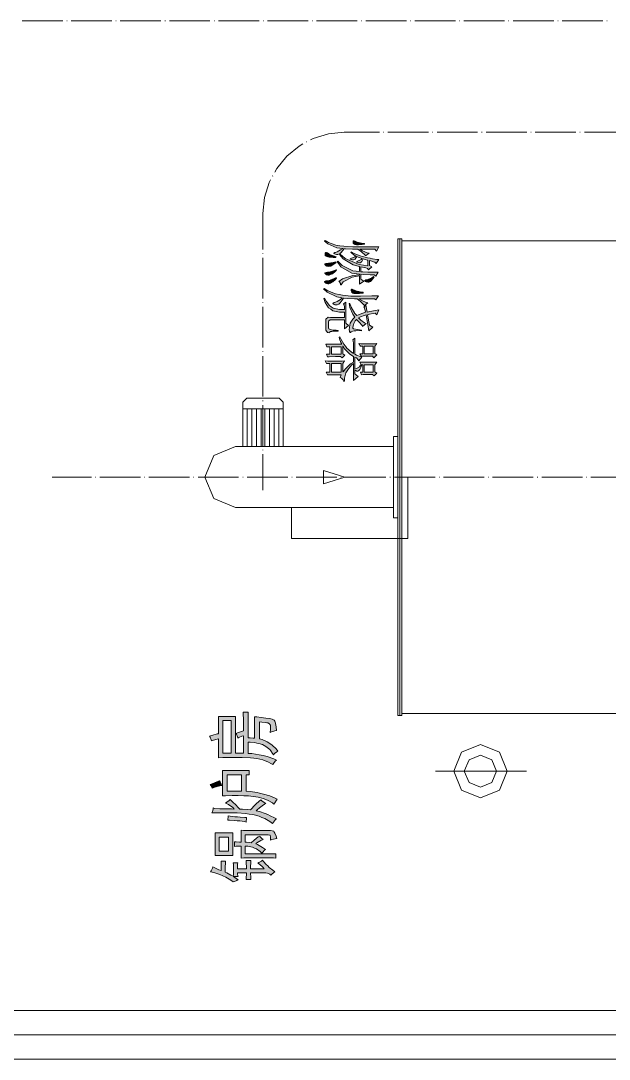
# Model space of a CAD drawing. Header units: millimetres. Extents: x 803 to 707111, y 130 to 2706464.
# Drawn here: x 659048 to 661948, y 2690490 to 2695610 of the extents above; entities that cross this region are included whole.
import ezdxf

# ---------------------------------------------------------------- set-up
doc = ezdxf.new("R2010")
doc.units = ezdxf.units.MM

msp = doc.modelspace()

# ---------------------------------------------------------------- hatches: boundary and pattern name
h = msp.add_hatch(color=0)
h.dxf.hatch_style = 2
h.paths.add_polyline_path([(660812.8, 2694496.1), (660801.2, 2694474.7), (660792.2, 2694483.2), (660717.9, 2694483.2), (660731.7, 2694475.9), (660754.8, 2694466.1), (660764.3, 2694463.5), (660746.7, 2694450.6), (660745.4, 2694454.1), (660726.5, 2694470.4), (660708.5, 2694483.2), (660681.9, 2694483.7), (660647.5, 2694485), (660639.8, 2694485.8), (660634.2, 2694476.8), (660624.8, 2694465.2), (660621.3, 2694462.6), (660617.9, 2694460.5), (660610.2, 2694457.9), (660606.3, 2694457.9), (660603.7, 2694457.9), (660598.6, 2694459.2), (660595.6, 2694460.1), (660593, 2694460.9), (660590, 2694462.2), (660590, 2694464.4), (660594.7, 2694466.9), (660599.4, 2694468.2), (660606.3, 2694470.8), (660623.5, 2694479.8), (660634.2, 2694487.1), (660605, 2694490.5), (660560.4, 2694509.4), (660544.5, 2694524), (660547, 2694525.8), (660564.2, 2694516.3), (660601.1, 2694503.9), (660620, 2694500.8), (660639.4, 2694498.3), (660684, 2694495.3), (660709.8, 2694495.3), (660735.1, 2694495.3), (660787, 2694495.7)])
h = msp.add_hatch(color=0)
h.dxf.hatch_style = 2
h.paths.add_polyline_path([(660741.1, 2694508.1), (660729.9, 2694506.9), (660712.8, 2694505.6), (660706.3, 2694505.6), (660702.9, 2694505.6), (660696.5, 2694506.4), (660693.9, 2694507.3), (660691.3, 2694508.1), (660687.9, 2694510.7), (660687, 2694512.4), (660686.1, 2694514.2), (660685.7, 2694518), (660685.7, 2694520.6), (660686.1, 2694522.7), (660687.4, 2694524.9), (660688.7, 2694524.9), (660690.4, 2694524.9), (660695.6, 2694523.2), (660699, 2694521.5), (660705, 2694518.5), (660726.1, 2694513.7), (660741.1, 2694512)])
h = msp.add_hatch(color=0)
h.dxf.hatch_style = 2
h.paths.add_polyline_path([(660601.6, 2694446.8), (660600.3, 2694443.3), (660587, 2694442.9), (660567.7, 2694443.7), (660561.6, 2694445.5), (660555.2, 2694447.2), (660548.8, 2694451), (660548.3, 2694453.2), (660547.5, 2694454.9), (660547, 2694457.9), (660547, 2694459.2), (660547, 2694461.3), (660547.9, 2694464.8), (660548.8, 2694466.1), (660549.6, 2694467.4), (660550.9, 2694468.2), (660553.9, 2694468.2), (660559.9, 2694465.2), (660563.4, 2694461.8), (660568.9, 2694457.5), (660588.3, 2694450.2)])
h = msp.add_hatch(color=0)
h.dxf.hatch_style = 2
h.paths.add_polyline_path([(660758.3, 2694428.3), (660755.7, 2694429.6), (660744.1, 2694433.4), (660735.1, 2694435.6), (660733.4, 2694432.2), (660729.5, 2694425.7), (660727.8, 2694422.7), (660725.6, 2694420.1), (660720.9, 2694417.1), (660717.9, 2694417.1), (660716.2, 2694417.1), (660711.9, 2694418), (660708.9, 2694419.3), (660706.3, 2694420.1), (660703.8, 2694421.8), (660703.8, 2694423.1), (660706.8, 2694424.9), (660709.8, 2694425.7), (660714.9, 2694427.4), (660725.2, 2694433.4), (660730.8, 2694437.7), (660724.4, 2694439.9), (660711.1, 2694445), (660703.8, 2694448), (660701.2, 2694442.5), (660695.6, 2694435.2), (660693.4, 2694433.9), (660691.3, 2694432.6), (660687, 2694431.3), (660685.3, 2694431.3), (660683.1, 2694431.3), (660678, 2694432.2), (660675.4, 2694433), (660672.8, 2694433.9), (660670.3, 2694435.2), (660670.3, 2694436.9), (660673.7, 2694438.6), (660677.1, 2694439.5), (660682.3, 2694440.7), (660693.4, 2694445.9), (660699, 2694449.8), (660691.3, 2694454.5), (660678.4, 2694463.5), (660673.7, 2694468.2), (660675.8, 2694470.4), (660685.7, 2694464.8), (660707.6, 2694455.3), (660719.6, 2694451.5), (660731.7, 2694448), (660756.1, 2694441.6), (660769, 2694439), (660781.5, 2694436.4), (660802.9, 2694433), (660811.9, 2694432.2), (660799.1, 2694412.4), (660792.2, 2694420.1), (660785.8, 2694421.8), (660772.4, 2694425.7), (660765.6, 2694427.4), (660765.6, 2694403.4), (660777.2, 2694396.9), (660762.1, 2694381.9), (660756.1, 2694389.2), (660748, 2694391.4), (660731.7, 2694394.8), (660723.5, 2694396.9), (660723.5, 2694372.5), (660733.4, 2694371.6), (660757.4, 2694370.3), (660771.2, 2694370.3), (660785.3, 2694369.9), (660804.2, 2694369.9), (660809.4, 2694369.9), (660797.8, 2694350.1), (660789.6, 2694356.6), (660769.4, 2694357.9), (660736.4, 2694359.6), (660723.5, 2694360.5), (660723.5, 2694336.4), (660737.7, 2694326.1), (660716.6, 2694311.1), (660716.6, 2694353.2), (660680.6, 2694346.3), (660635.9, 2694323.5), (660627.3, 2694307.6), (660623.9, 2694307.6), (660623.9, 2694314.1), (660619.2, 2694322.7), (660614.4, 2694325.2), (660632.9, 2694338.1), (660684, 2694354), (660716.6, 2694356.6), (660716.6, 2694361.3), (660678.9, 2694365.6), (660624.3, 2694396.1), (660607.6, 2694422.7), (660611, 2694424.9), (660630.8, 2694403), (660683.6, 2694377.2), (660716.6, 2694373.3), (660716.6, 2694398.7), (660685.3, 2694407.3), (660635.9, 2694436.9), (660617.9, 2694457.1), (660621.3, 2694459.2), (660646.2, 2694437.3), (660714.9, 2694409), (660758.3, 2694402.5)])
h = msp.add_hatch(color=0)
h.dxf.hatch_style = 2
h.paths.add_polyline_path([(660601.6, 2694418), (660591.3, 2694410.3), (660574.9, 2694400.8), (660568.9, 2694399.5), (660563.4, 2694398.2), (660554.3, 2694399.5), (660551.8, 2694401.7), (660548.8, 2694404.2), (660545.8, 2694408.5), (660545.8, 2694409.8), (660545.8, 2694411.1), (660550.9, 2694412.8), (660556.5, 2694413.7), (660564.2, 2694414.1), (660586.5, 2694417.6), (660600.3, 2694421)])
h = msp.add_hatch(color=0)
h.dxf.hatch_style = 2
h.paths.add_polyline_path([(660603.7, 2694341.1), (660596.8, 2694333.4), (660584.8, 2694322.7), (660579.7, 2694319.7), (660574.1, 2694316.2), (660565.9, 2694313.2), (660563.4, 2694313.2), (660560.4, 2694313.2), (660554.3, 2694314.9), (660550.9, 2694316.7), (660547.9, 2694318.8), (660544.5, 2694321.4), (660544.5, 2694324.4), (660550.9, 2694327), (660557.3, 2694327.8), (660567.2, 2694330), (660589.5, 2694337.7), (660601.6, 2694343.7)])
h = msp.add_hatch(color=0)
h.dxf.hatch_style = 2
h.paths.add_polyline_path([(660601.6, 2694382.8), (660604.1, 2694380.2), (660596, 2694372.5), (660583.5, 2694363), (660578.8, 2694360.5), (660574.5, 2694358.3), (660567.2, 2694355.7), (660564.2, 2694355.7), (660560.8, 2694355.7), (660554.3, 2694357.9), (660551.8, 2694360), (660548.8, 2694362.2), (660545.8, 2694364.7), (660545.8, 2694366.9), (660552.2, 2694369.5), (660558.6, 2694369.9), (660568.1, 2694371.2), (660589.5, 2694377.6)])
h = msp.add_hatch(color=0)
h.dxf.hatch_style = 2
h.paths.add_polyline_path([(660789.6, 2694346.7), (660782.8, 2694337.3), (660773.3, 2694326.1), (660770.7, 2694324.4), (660768.2, 2694322.2), (660763, 2694320.5), (660760.9, 2694320.5), (660757.9, 2694320.5), (660752.3, 2694322.2), (660749.3, 2694324), (660746.3, 2694325.2), (660743.3, 2694327.4), (660743.3, 2694329.5), (660748.4, 2694332.1), (660754, 2694333.4), (660761.3, 2694335.6), (660777.6, 2694342.9), (660786.2, 2694348.4)])
h = msp.add_hatch(color=0)
h.dxf.hatch_style = 2
h.paths.add_polyline_path([(660810.7, 2694253.5), (660798.2, 2694233.4), (660790.1, 2694239.8), (660714.5, 2694239.8), (660728.2, 2694231.2), (660749.7, 2694220.9), (660757.4, 2694219.2), (660741.1, 2694205.5), (660738.5, 2694209.3), (660721.4, 2694226.5), (660706.3, 2694239.8), (660693, 2694239.8), (660658.7, 2694241.1), (660637.6, 2694242.4), (660631.6, 2694232.1), (660622.2, 2694218.8), (660618.3, 2694215.3), (660614.4, 2694212.3), (660606.7, 2694208.9), (660602.9, 2694208.9), (660601.6, 2694208.9), (660597.7, 2694209.8), (660594.7, 2694210.2), (660591.7, 2694211), (660587.8, 2694213.6), (660586.5, 2694214.9), (660585.3, 2694216.6), (660591.7, 2694220.5), (660599.4, 2694223.1), (660606.3, 2694225.6), (660622.6, 2694235.9), (660631.6, 2694243.2), (660604.6, 2694248.8), (660558.2, 2694271.2), (660538.9, 2694287.9), (660542.3, 2694290), (660561.6, 2694278.9), (660598.6, 2694263.9), (660616.2, 2694260), (660633.8, 2694256.6), (660675, 2694252.7), (660698.2, 2694252.7), (660721.4, 2694252.7), (660777.6, 2694253.1)])
h = msp.add_hatch(color=0)
h.dxf.hatch_style = 2
h.paths.add_polyline_path([(660649.2, 2694223.1), (660649.2, 2694119.6), (660663, 2694107.6), (660642.4, 2694090.8), (660642.4, 2694135.5), (660578.4, 2694135.5), (660571.9, 2694135), (660565.1, 2694130.3), (660564.2, 2694126.5), (660564.2, 2694095.5), (660565.1, 2694091.7), (660571.9, 2694087.4), (660578.4, 2694086.1), (660584.8, 2694085.2), (660601.6, 2694084), (660611.9, 2694083.5), (660611.9, 2694079.7), (660601.6, 2694079.7), (660585.7, 2694079.2), (660580.1, 2694078.4), (660574.5, 2694077.5), (660567.7, 2694073.7), (660566.8, 2694070.6), (660559.1, 2694072.4), (660551.3, 2694084.4), (660551.3, 2694094.7), (660551.3, 2694128.2), (660550.9, 2694138.5), (660562.1, 2694147.9), (660573.7, 2694147.5), (660642.4, 2694147.5), (660642.4, 2694173.7), (660619.2, 2694173.7), (660585.3, 2694180.6), (660574.9, 2694187.4), (660564.2, 2694194.7), (660547.5, 2694220.9), (660541, 2694240.7), (660544.5, 2694241.5), (660552.2, 2694227.8), (660568.9, 2694206.7), (660577.5, 2694199.9), (660586.5, 2694192.6), (660619.2, 2694185.7), (660642.4, 2694185.7), (660642.4, 2694192.2), (660642.4, 2694198.2), (660640.6, 2694209.3), (660638.9, 2694214.5)])
h = msp.add_hatch(color=0)
h.dxf.hatch_style = 2
h.paths.add_polyline_path([(660735.1, 2694267.7), (660716.6, 2694265.6), (660693.4, 2694264.7), (660689.2, 2694265.6), (660684.9, 2694266.4), (660679.3, 2694269.9), (660678.4, 2694272), (660677.1, 2694274.6), (660675.8, 2694278.4), (660675.8, 2694279.7), (660676.3, 2694282.7), (660676.3, 2694284), (660678.4, 2694286.2), (660680.6, 2694286.2), (660687, 2694284), (660692.2, 2694281.5), (660699, 2694278.4), (660720.5, 2694273.3), (660735.1, 2694271.2)])
h = msp.add_hatch(color=0)
h.dxf.hatch_style = 2
h.paths.add_polyline_path([(660763, 2694080.5), (660749.3, 2694159.5), (660739.8, 2694156.9), (660721.4, 2694149.6), (660711.9, 2694144.9), (660723.5, 2694133.8), (660742.4, 2694120), (660749.3, 2694117.9), (660731.7, 2694102), (660729.9, 2694107.1), (660714.9, 2694124.7), (660701.6, 2694137.6), (660695.6, 2694130.3), (660688.3, 2694117.4), (660687, 2694111.4), (660685.7, 2694105.4), (660684, 2694098.1), (660684, 2694096.4), (660684, 2694095.1), (660685.3, 2694092.5), (660686.6, 2694091.3), (660708, 2694087.4), (660726.9, 2694085.2), (660726.1, 2694081.8), (660715.3, 2694082.2), (660698.2, 2694081.8), (660691.3, 2694080.5), (660684, 2694079.7), (660675.4, 2694076.7), (660673.7, 2694074.1), (660672, 2694073.2), (660670.3, 2694073.2), (660668.1, 2694077.5), (660667.3, 2694081.8), (660666.4, 2694085.7), (660667.7, 2694099.4), (660669.4, 2694109.3), (660671.6, 2694118.7), (660683.6, 2694138.5), (660693.4, 2694148.8), (660683.6, 2694163.4), (660669.4, 2694196.9), (660665.5, 2694215.3), (660669, 2694216.6), (660675.8, 2694197.3), (660693.4, 2694167.2), (660703.8, 2694156.1), (660712.8, 2694160.8), (660734.2, 2694169), (660746.7, 2694172.8), (660742.4, 2694195.2), (660737.7, 2694198.6), (660748, 2694207.2), (660754, 2694173.7), (660767.3, 2694176.3), (660796.1, 2694181.8), (660811.9, 2694184.9), (660801.6, 2694159.5), (660793.5, 2694168.1), (660784.5, 2694166.8), (660766, 2694163), (660756.1, 2694160.8), (660765.6, 2694108.4), (660782.8, 2694099.4)])
h = msp.add_hatch(color=0)
h.paths.add_polyline_path([(660626, 2693865), (660601.6, 2693865), (660568.5, 2693864.6), (660559.9, 2693864.1), (660552.6, 2693878.3), (660571.5, 2693878.3), (660571.5, 2693919.9), (660553.9, 2693919.9), (660548.3, 2693932.8), (660560.4, 2693932.4), (660584.4, 2693932), (660596.4, 2693932), (660608.4, 2693932), (660631.2, 2693932.4), (660642.4, 2693932.8), (660634.2, 2693919.9), (660634.2, 2693880.9), (660636.3, 2693879.2), (660647.5, 2693894.6), (660672.8, 2693918.7), (660687.4, 2693926.4), (660687.4, 2693954.3), (660669.4, 2693966.3), (660642.8, 2693992.9), (660634.2, 2694007.1), (660634.2, 2693968.5), (660644.5, 2693961.6), (660630.8, 2693947.9), (660623.9, 2693954.3), (660599.4, 2693954.3), (660567.2, 2693953.9), (660559.9, 2693953.4), (660553.9, 2693966.3), (660571.5, 2693966.3), (660571.5, 2694002.8), (660556.5, 2694002.8), (660550.5, 2694015.7), (660560.4, 2694015.3), (660581.4, 2694014.8), (660592.1, 2694014.8), (660603.3, 2694014.8), (660621.7, 2694014.8), (660629.5, 2694014.8), (660625.6, 2694023.8), (660619.2, 2694041.9), (660616.6, 2694050), (660620, 2694050.9), (660626, 2694038), (660639.8, 2694015.3), (660647.5, 2694005.4), (660655.2, 2693995.5), (660675.4, 2693977.5), (660687.4, 2693969.3), (660687.4, 2694014), (660687.4, 2694020), (660685.7, 2694031.1), (660684, 2694036.3), (660694.7, 2694044.5), (660694.7, 2693966.3), (660702.5, 2693962), (660719.6, 2693954.7), (660728.2, 2693951.7), (660713.2, 2693933.7), (660710.6, 2693938.4), (660701.6, 2693947.4), (660694.7, 2693951.7), (660694.7, 2693892.9), (660702.5, 2693895.5), (660716.6, 2693904.5), (660722.2, 2693911.4), (660726.1, 2693909.6), (660723.1, 2693901.1), (660717.9, 2693889.9), (660715.3, 2693887.3), (660713.2, 2693885.2), (660708.9, 2693882.6), (660707.2, 2693882.6), (660704.6, 2693882.6), (660698.2, 2693885.2), (660694.7, 2693887.3), (660694.7, 2693868.9), (660710.6, 2693856), (660687.4, 2693837.1), (660687.4, 2693920.8), (660678.4, 2693913.1), (660662.5, 2693894.6), (660656.1, 2693884.3), (660649.7, 2693873.6), (660642.8, 2693847.8), (660642.4, 2693832.4), (660637.6, 2693832.4), (660636.3, 2693840.1), (660628.2, 2693848.7), (660621.3, 2693850.4), (660627.3, 2693864.1)])
h.paths.add_polyline_path([(660627.3, 2693919.9), (660578.4, 2693919.9), (660578.4, 2693878.3), (660627.3, 2693878.3)])
h.paths.add_polyline_path([(660627.3, 2694002.8), (660578.4, 2694002.8), (660578.4, 2693966.3), (660627.3, 2693966.3)])
h = msp.add_hatch(color=0)
h.paths.add_polyline_path([(660713.2, 2694018.3), (660724.8, 2694017.8), (660747.5, 2694017.4), (660759.1, 2694017.4), (660770.3, 2694017.4), (660792.2, 2694017.8), (660802.5, 2694018.3), (660792.2, 2694005.4), (660792.2, 2693969.3), (660802.5, 2693962.9), (660787.5, 2693947.9), (660780.6, 2693956), (660759.6, 2693956), (660732.5, 2693955.6), (660726.1, 2693955.2), (660718.8, 2693968.5), (660732.9, 2693968.5), (660732.9, 2694005.4), (660721.4, 2694005.4)])
h.paths.add_polyline_path([(660784.9, 2694005.4), (660739.8, 2694005.4), (660739.8, 2693968.5), (660784.9, 2693968.5)])
h = msp.add_hatch(color=0)
h.paths.add_polyline_path([(660718.8, 2693927.2), (660729.5, 2693926.8), (660750.6, 2693926.4), (660761.3, 2693926.4), (660772, 2693926.4), (660792.6, 2693926.8), (660802.5, 2693927.2), (660792.2, 2693914.4), (660792.2, 2693879.2), (660802.5, 2693872.7), (660788.8, 2693858.6), (660780.6, 2693865.8), (660761.3, 2693865.8), (660734.7, 2693865.4), (660726.9, 2693865), (660721.4, 2693878.3), (660732.9, 2693878.3), (660732.9, 2693914.4), (660724.8, 2693914.4)])
h.paths.add_polyline_path([(660784.9, 2693914.4), (660739.8, 2693914.4), (660739.8, 2693878.3), (660784.9, 2693878.3)])
h = msp.add_hatch(color=0)
h.paths.add_polyline_path([(660116.8, 2692072.9), (660115.6, 2692080.2), (660110.8, 2692092.2), (660107.4, 2692096.5), (660121.1, 2692101.7), (660140, 2692107.7), (660145.2, 2692109), (660145.2, 2692159.6), (660145.2, 2692169.1), (660144.3, 2692189.7), (660143.9, 2692201.3), (660168.8, 2692201.3), (660168.4, 2692189.7), (660167.5, 2692169.1), (660167.5, 2692159.6), (660167.5, 2692075.5), (660177.4, 2692074.6), (660193.7, 2692073.8), (660199.7, 2692072.9), (660199.7, 2692178.5), (660210.4, 2692177.7), (660232.3, 2692175.1), (660243.9, 2692173.4), (660255.5, 2692172.1), (660274, 2692169.5), (660280.4, 2692167.8), (660287.3, 2692166.5), (660296.3, 2692161.4), (660298.9, 2692157.5), (660301.5, 2692153.2), (660305.8, 2692129.6), (660307.9, 2692110.3), (660298.9, 2692108.5), (660283.4, 2692103.8), (660277, 2692101.2), (660278.7, 2692118), (660277.8, 2692137.7), (660275.7, 2692141.2), (660273.5, 2692144.2), (660265.8, 2692148.5), (660260.2, 2692149.3), (660253.4, 2692150.6), (660234.9, 2692152.8), (660223.7, 2692154.1), (660223.7, 2692069.5), (660237.1, 2692066.9), (660262.4, 2692055.7), (660274.4, 2692047.6), (660286.4, 2692039.4), (660306.6, 2692020.1), (660315.2, 2692008.9), (660308.8, 2692006.4), (660297.6, 2691997.3), (660292.4, 2691990.9), (660289, 2691998.2), (660280, 2692011.1), (660274.4, 2692016.7), (660268.8, 2692022.7), (660255.1, 2692032.5), (660246.9, 2692037.3), (660238.8, 2692041.6), (660220.7, 2692047.6), (660210.4, 2692049.3), (660200.1, 2692051), (660178.7, 2692052.7), (660167.5, 2692052.7), (660167.5, 2691997.8), (660186, 2691997.3), (660223.3, 2691991.8), (660242.6, 2691987), (660262, 2691982.3), (660294.6, 2691970.7), (660307.9, 2691964.3), (660301.9, 2691959.6), (660292.4, 2691948.8), (660289.9, 2691942.8), (660283.4, 2691947.1), (660265, 2691956.6), (660252.5, 2691961.3), (660240.1, 2691966), (660211.7, 2691972.4), (660195.8, 2691974.2), (660179.5, 2691975.9), (660138.7, 2691977.6), (660114.3, 2691977.6), (660088.9, 2691977.6), (660042.6, 2691977.2), (660021.5, 2691976.3), (660021.5, 2692069.5), (660014.7, 2692068.2), (659997.5, 2692063), (659988, 2692059.6), (659985.9, 2692065.6), (659980.7, 2692077.6), (659978.2, 2692083.2), (659994, 2692088.4), (660015.9, 2692093.9), (660021.5, 2692094.4), (660021.5, 2692180.7), (660032.7, 2692180.2), (660055.4, 2692179.8), (660066.6, 2692179.8), (660077.8, 2692179.8), (660097.5, 2692180.2), (660105.7, 2692180.7), (660105.7, 2691999.1), (660145.2, 2691999.1), (660145.2, 2692084.1), (660136.6, 2692082.8), (660122.9, 2692076.8)])
h.paths.add_polyline_path([(660084.6, 2692159.6), (660043.9, 2692159.6), (660043.9, 2691999.1), (660084.6, 2691999.1)])
h = msp.add_hatch(color=0)
h.paths.add_polyline_path([(660041.3, 2691914.5), (660054.6, 2691914.1), (660081.2, 2691913.6), (660094.5, 2691913.6), (660135.3, 2691913.6), (660145.2, 2691913.6), (660164.1, 2691914.1), (660173.1, 2691914.5), (660173.1, 2691892.2), (660157.6, 2691892.2), (660157.6, 2691811.4), (660178.7, 2691809.7), (660212.2, 2691805), (660224.6, 2691802.4), (660236.6, 2691799.4), (660257.7, 2691793.8), (660266.7, 2691791.3), (660275.3, 2691788.3), (660297.6, 2691778.8), (660310.9, 2691771.9), (660307.5, 2691766.8), (660299.7, 2691754.8), (660295.4, 2691747.5), (660287.7, 2691754.8), (660267.1, 2691766.4), (660254.7, 2691770.6), (660242.2, 2691775.4), (660217.3, 2691781.8), (660205.7, 2691784), (660193.7, 2691785.7), (660170.1, 2691788.3), (660158.5, 2691788.7), (660146.9, 2691789.5), (660119.8, 2691790), (660104.4, 2691790), (660088.9, 2691790), (660057.2, 2691789.5), (660041.3, 2691788.7)])
h.paths.add_polyline_path([(660135.3, 2691892.2), (660064.9, 2691892.2), (660064.9, 2691811.4), (660135.3, 2691811.4)])
h = msp.add_hatch(color=0)
h.dxf.hatch_style = 2
h.paths.add_polyline_path([(659980.7, 2691844.1), (659990.6, 2691848.4), (660013.8, 2691857.8), (660027.1, 2691863), (660030.1, 2691857.8), (660035.7, 2691846.6), (660038.3, 2691840.6), (660028, 2691838.1), (660003.9, 2691830.8), (659990.6, 2691826), (659988.5, 2691830.3), (659983.7, 2691839.3)])
h = msp.add_hatch(color=0)
h.dxf.hatch_style = 2
h.paths.add_polyline_path([(659996.2, 2691729.4), (660004.8, 2691726.9), (660028, 2691724.7), (660042.6, 2691724.7), (660057.2, 2691724.7), (660085.5, 2691724.3), (660098.8, 2691723.9), (660091.9, 2691731.6), (660070.9, 2691746.2), (660056.7, 2691753), (660063.2, 2691757.3), (660074.8, 2691766.4), (660080.3, 2691770.6), (660086.8, 2691764.2), (660097.9, 2691753), (660103.1, 2691748.8), (660107.8, 2691744.9), (660119.8, 2691732), (660126.7, 2691723.9), (660140, 2691723), (660167.1, 2691720.8), (660180.4, 2691719.1), (660186, 2691726), (660196.7, 2691738), (660201.8, 2691743.2), (660207.4, 2691748.8), (660221.6, 2691761.2), (660230.6, 2691768.5), (660234.9, 2691764.2), (660246.9, 2691755.2), (660254.7, 2691750.5), (660249.1, 2691747.5), (660237.1, 2691739.3), (660230.6, 2691735), (660224.6, 2691730.3), (660212.6, 2691720.4), (660207, 2691714.8), (660223.7, 2691711), (660252.5, 2691701.5), (660264.5, 2691696.4), (660276.6, 2691690.8), (660298, 2691680.5), (660307.9, 2691675.3), (660302.3, 2691671.5), (660292.4, 2691659.4), (660288.1, 2691651.7), (660275.7, 2691662), (660249.9, 2691677.5), (660236.2, 2691682.6), (660222.9, 2691688.2), (660191.5, 2691696.4), (660173.1, 2691698.9), (660155.1, 2691702), (660114.7, 2691705), (660092.4, 2691705), (660070.5, 2691705.4), (660018.9, 2691705), (659989.3, 2691704.5), (659991.9, 2691711.4), (659995.8, 2691723.9)])
h = msp.add_hatch(color=0)
h.dxf.hatch_style = 2
h.paths.add_polyline_path([(660069.2, 2691689.9), (660079.1, 2691688.2), (660102.2, 2691685.6), (660115.6, 2691684.8), (660128.9, 2691683.9), (660151.6, 2691682.6), (660160.6, 2691682.2), (660159.3, 2691675.8), (660157.6, 2691664.6), (660157.6, 2691659.4), (660149.5, 2691662), (660127.1, 2691665.5), (660113.4, 2691666.3), (660099.7, 2691667.6), (660076.9, 2691668.5), (660067.9, 2691668.5), (660068.8, 2691673.2), (660069.2, 2691683.9)])
h = msp.add_hatch(color=0)
h.paths.add_polyline_path([(660091.9, 2691494.6), (660082.5, 2691495), (660061.5, 2691495.4), (660049.4, 2691495.4), (660037, 2691495.4), (660015.1, 2691495), (660006.1, 2691494.6), (660006.1, 2691607.1), (660017.2, 2691606.2), (660038.3, 2691605.8), (660048.1, 2691605.8), (660058, 2691605.8), (660079.9, 2691606.2), (660091.9, 2691607.1)])
h.paths.add_polyline_path([(660070.9, 2691584.3), (660025.8, 2691584.3), (660025.8, 2691516.9), (660070.9, 2691516.9)])
h = msp.add_hatch(color=0)
h.dxf.hatch_style = 2
h.paths.add_polyline_path([(660100.1, 2691562), (660108.7, 2691561.6), (660125.4, 2691560.7), (660134, 2691560.7), (660134, 2691619.1), (660146, 2691618.7), (660166.2, 2691618.2), (660174.8, 2691618.2), (660265.8, 2691618.2), (660278.7, 2691618.2), (660294.2, 2691613.9), (660296.7, 2691609.6), (660299.7, 2691605.4), (660305.8, 2691589.9), (660309.6, 2691578.7), (660301, 2691577.4), (660285.6, 2691573.6), (660278.7, 2691571), (660278.7, 2691578.7), (660277.8, 2691589), (660277, 2691591.6), (660276.6, 2691594.2), (660267.1, 2691596.8), (660259, 2691596.8), (660153.8, 2691596.8), (660153.8, 2691560.7), (660159.8, 2691560.3), (660174.8, 2691558.6), (660183, 2691557.3), (660197.1, 2691570.1), (660218.2, 2691586.5), (660225, 2691589.9), (660228, 2691586), (660236.2, 2691578.3), (660242.2, 2691574.4), (660230.2, 2691568), (660211.7, 2691556.8), (660205.7, 2691551.7), (660214.7, 2691548.2), (660238.3, 2691534.9), (660253.4, 2691525.1), (660249.1, 2691520.8), (660240.5, 2691511.8), (660236.2, 2691507), (660227.2, 2691515.2), (660208.7, 2691527.6), (660199.3, 2691531.5), (660189.8, 2691535.4), (660167.1, 2691540.1), (660153.8, 2691540.5), (660153.8, 2691502.3), (660305.3, 2691502.3), (660305.3, 2691482.1), (660293.3, 2691482.6), (660251.2, 2691483.4), (660220.7, 2691483.4), (660190.3, 2691483.4), (660146.5, 2691482.6), (660134, 2691482.1), (660134, 2691540.5), (660125.4, 2691540.5), (660108.7, 2691540.1), (660100.1, 2691539.7)])
h = msp.add_hatch(color=0)
h.dxf.hatch_style = 2
h.paths.add_polyline_path([(660056.7, 2691466.2), (660055.9, 2691456.4), (660055.4, 2691438.8), (660055.4, 2691431.5), (660055.4, 2691412.6), (660063.6, 2691408.7), (660083.4, 2691398.4), (660094.5, 2691392.4), (660095.4, 2691400.1), (660095.8, 2691416.4), (660095.8, 2691425), (660095.8, 2691433.2), (660095.4, 2691450.4), (660094.5, 2691458.5), (660116.8, 2691458.5), (660116.4, 2691451.2), (660115.6, 2691436.6), (660115.6, 2691429.3), (660159.3, 2691429.3), (660159.3, 2691437.9), (660158.5, 2691458.1), (660157.6, 2691469.7), (660181.7, 2691469.7), (660180.8, 2691459.8), (660180.4, 2691439.6), (660180.4, 2691429.3), (660247.8, 2691429.3), (660240.1, 2691437), (660223.7, 2691451.2), (660215.2, 2691457.7), (660221.6, 2691460.7), (660233.6, 2691467.5), (660239.2, 2691471), (660243.9, 2691465), (660256.8, 2691450.8), (660264.5, 2691443.5), (660272.3, 2691435.8), (660289.9, 2691421.6), (660299.7, 2691414.7), (660294.6, 2691410.9), (660284.7, 2691402.3), (660280, 2691398), (660275.7, 2691402.3), (660263.2, 2691407.9), (660254.7, 2691409.1), (660180.4, 2691409.1), (660180.4, 2691405.3), (660180.8, 2691389), (660181.7, 2691376.5), (660157.6, 2691376.5), (660158.5, 2691385.5), (660159.3, 2691401.8), (660159.3, 2691409.1), (660115.6, 2691409.1), (660116.4, 2691404), (660117.7, 2691395), (660118.6, 2691391.1), (660095.8, 2691391.1), (660102.2, 2691386.8), (660113.4, 2691378.7), (660118.6, 2691375.7), (660112.1, 2691372.2), (660100.1, 2691366.6), (660094.5, 2691364.1), (660083.4, 2691372.6), (660057.6, 2691387.7), (660043.4, 2691394.1), (660028.8, 2691400.6), (659998.3, 2691410.9), (659982.5, 2691414.7), (659985.9, 2691419.9), (659991.9, 2691431.5), (659994.9, 2691438.3), (660003.5, 2691433.2), (660023.7, 2691424.2), (660035.7, 2691420.3), (660035.7, 2691434.9), (660035.7, 2691442.2), (660034.8, 2691458.1), (660034.4, 2691466.2)])

# ---------------------------------------------------------------- linework, layer by layer
at = {"color": 0, "lineweight": 0}
for points in [[(659054.2, 2695609.8), (659254.3, 2695609.8)], [(659274, 2695609.8), (659276.2, 2695609.8)], [(659295.9, 2695609.8), (659496, 2695609.8)], [(659516.2, 2695609.8), (659517.9, 2695609.8)], [(659538.1, 2695609.8), (659738.2, 2695609.8)], [(659757.9, 2695609.8), (659760.1, 2695609.8)], [(659780.2, 2695609.8), (659979.9, 2695609.8)], [(660000.1, 2695609.8), (660002.2, 2695609.8)], [(660022, 2695609.8), (660222, 2695609.8)], [(660242.2, 2695609.8), (660243.9, 2695609.8)], [(660264.1, 2695609.8), (660464.2, 2695609.8)], [(660483.9, 2695609.8), (660486.1, 2695609.8)], [(660505.8, 2695609.8), (660705.9, 2695609.8)], [(660726.1, 2695609.8), (660727.8, 2695609.8)], [(660748, 2695609.8), (660948, 2695609.8)], [(660967.8, 2695609.8), (660969.9, 2695609.8)], [(660990.1, 2695609.8), (661189.8, 2695609.8)], [(661209.9, 2695609.8), (661212.1, 2695609.8)], [(661231.8, 2695609.8), (661431.9, 2695609.8)], [(661452.1, 2695609.8), (661453.8, 2695609.8)], [(661474, 2695609.8), (661674.1, 2695609.8)], [(661693.8, 2695609.8), (661696, 2695609.8)], [(661715.7, 2695609.8), (661915.8, 2695609.8)], [(661936, 2695609.8), (661937.7, 2695609.8)], [(660641.5, 2695059.9), (660563.4, 2695052.1), (660488.2, 2695029.4), (660475.3, 2695022.5)], [(660641.5, 2695059.9), (660815.4, 2695059.9)], [(660835.1, 2695059.9), (660837.3, 2695059.9)], [(660857, 2695059.9), (661057.1, 2695059.9)], [(661077.3, 2695059.9), (661079, 2695059.9)], [(661099.2, 2695059.9), (661299.3, 2695059.9)], [(661319, 2695059.9), (661321.1, 2695059.9)], [(661341.3, 2695059.9), (661541, 2695059.9)], [(661561.2, 2695059.9), (661563.3, 2695059.9)], [(661583, 2695059.9), (661783.1, 2695059.9)], [(661803.3, 2695059.9), (661805, 2695059.9)], [(661825.2, 2695059.9), (662025.3, 2695059.9)], [(660457.7, 2695013.1), (660456, 2695012.2)], [(660438.4, 2695002.8), (660419.1, 2694992.4), (660358.6, 2694943.1), (660308.8, 2694882.1), (660298.9, 2694863.2)], [(660278.7, 2694826.3), (660271.8, 2694813), (660249.1, 2694738.3), (660241.3, 2694660.1)], [(660289.4, 2694845.6), (660288.1, 2694843.9)], [(660241.3, 2694482.8), (660241.3, 2694660.1)], [(660905.1, 2692185.4), (660905.1, 2694535.2)], [(660905.1, 2694535.2), (660924.9, 2694535.2)], [(660905.1, 2694535.2), (660924.9, 2694535.2)], [(660915, 2692185.4), (660915, 2694535.2)], [(660924.9, 2692185.4), (660924.9, 2694535.2)], [(660924.9, 2694524.9), (666334.6, 2694524.9)], [(660241.3, 2694460.9), (660241.3, 2694463.1)], [(660905.1, 2692235.2), (660905.1, 2694485)], [(660241.3, 2694241.1), (660241.3, 2694440.7)], [(660241.3, 2694218.8), (660241.3, 2694220.9)], [(660241.3, 2693998.9), (660241.3, 2694199)], [(660241.3, 2693977), (660241.3, 2693978.8)], [(660241.3, 2693756.8), (660241.3, 2693956.9)], [(660161.5, 2693749.9), (660141.3, 2693729.7)], [(660141.3, 2693510.4), (660141.3, 2693729.7)], [(660161.5, 2693749.9), (660321.6, 2693749.9)], [(660241.3, 2693734.9), (660241.3, 2693737)], [(660341.4, 2693729.7), (660321.6, 2693749.9)], [(660341.4, 2693510.4), (660341.4, 2693729.7)], [(660141.3, 2693696.3), (660341.4, 2693696.3)], [(660164.1, 2693696.3), (660164.1, 2693510.4)], [(660186.8, 2693696.3), (660186.8, 2693510.4)], [(660209.6, 2693696.3), (660209.6, 2693510.4)], [(660232.3, 2693696.3), (660232.3, 2693510.4)], [(660241.3, 2693515.1), (660241.3, 2693715.1)], [(660250.8, 2693696.3), (660250.8, 2693510.4)], [(660273.1, 2693696.3), (660273.1, 2693510.4)], [(660295.9, 2693696.3), (660295.9, 2693510.4)], [(660318.6, 2693696.3), (660318.6, 2693510.4)], [(660884.9, 2693160), (660884.9, 2693560.2)], [(660884.9, 2693560.2), (660905.1, 2693560.2)], [(660105.2, 2693510.4), (659999.2, 2693466.1), (659955, 2693360.1), (659999.2, 2693254), (660105.2, 2693210.2)], [(660105.2, 2693510.4), (660884.9, 2693510.4)], [(660241.3, 2693493.2), (660241.3, 2693494.9)], [(660241.3, 2693296.1), (660241.3, 2693473)], [(660540.2, 2693327.5), (660540.2, 2693392.7)], [(660540.2, 2693392.7), (660644.5, 2693360.1)], [(659201.9, 2693360.1), (659395.5, 2693360.1)], [(659415.3, 2693360.1), (659417.4, 2693360.1)], [(659437.2, 2693360.1), (659637.3, 2693360.1)], [(659657.4, 2693360.1), (659659.2, 2693360.1)], [(659679.3, 2693360.1), (659879.4, 2693360.1)], [(659899.2, 2693360.1), (659901.3, 2693360.1)], [(659921.5, 2693360.1), (660121.1, 2693360.1)], [(660141.3, 2693360.1), (660143.5, 2693360.1)], [(660163.2, 2693360.1), (660363.3, 2693360.1)], [(660383.5, 2693360.1), (660385.2, 2693360.1)], [(660405.4, 2693360.1), (660605.4, 2693360.1)], [(660540.2, 2693327.5), (660644.5, 2693360.1)], [(660625.2, 2693360.1), (660627.3, 2693360.1)], [(660647.1, 2693360.1), (660847.2, 2693360.1)], [(660867.3, 2693360.1), (660869.1, 2693360.1)], [(660889.2, 2693360.1), (661089.3, 2693360.1)], [(660954.9, 2693360.1), (660954.9, 2693057.8)], [(661109.1, 2693360.1), (661111.2, 2693360.1)], [(661131.4, 2693360.1), (661331, 2693360.1)], [(661351.2, 2693360.1), (661353.4, 2693360.1)], [(661373.1, 2693360.1), (661573.2, 2693360.1)], [(661593.4, 2693360.1), (661595.1, 2693360.1)], [(661615.3, 2693360.1), (661815.3, 2693360.1)], [(661835.1, 2693360.1), (661837.2, 2693360.1)], [(661857, 2693360.1), (662057, 2693360.1)], [(660105.2, 2693210.2), (660884.9, 2693210.2)], [(660382.6, 2693057.8), (660382.6, 2693210.2)], [(660884.9, 2693160), (660905.1, 2693160)], [(660954.9, 2693057.8), (660382.6, 2693057.8)], [(660924.9, 2692195.3), (666334.6, 2692195.3)], [(660905.1, 2692185.4), (660924.9, 2692185.4)], [(660905.1, 2692185.4), (660924.9, 2692185.4)], [(661091, 2691910.2), (661540.1, 2691910.2)], [(658025.1, 2690730.3), (667784.5, 2690730.3)], [(667904.3, 2690610.6), (657905.3, 2690610.6)], [(659054.2, 2690610.6), (659254.3, 2690610.6)], [(659274, 2690610.6), (659276.2, 2690610.6)], [(659295.9, 2690610.6), (659496, 2690610.6)], [(659516.2, 2690610.6), (659517.9, 2690610.6)], [(659538.1, 2690610.6), (659738.2, 2690610.6)], [(659757.9, 2690610.6), (659760.1, 2690610.6)], [(659780.2, 2690610.6), (659979.9, 2690610.6)], [(660000.1, 2690610.6), (660002.2, 2690610.6)], [(660022, 2690610.6), (660222, 2690610.6)], [(660242.2, 2690610.6), (660243.9, 2690610.6)], [(660264.1, 2690610.6), (660464.2, 2690610.6)], [(660483.9, 2690610.6), (660486.1, 2690610.6)], [(660505.8, 2690610.6), (660705.9, 2690610.6)], [(660726.1, 2690610.6), (660727.8, 2690610.6)], [(660748, 2690610.6), (660948, 2690610.6)], [(660967.8, 2690610.6), (660969.9, 2690610.6)], [(660990.1, 2690610.6), (661189.8, 2690610.6)], [(661209.9, 2690610.6), (661212.1, 2690610.6)], [(661231.8, 2690610.6), (661431.9, 2690610.6)], [(661452.1, 2690610.6), (661453.8, 2690610.6)], [(661474, 2690610.6), (661674.1, 2690610.6)], [(661693.8, 2690610.6), (661696, 2690610.6)], [(661715.7, 2690610.6), (661915.8, 2690610.6)], [(661936, 2690610.6), (661937.7, 2690610.6)], [(658025.1, 2690490.3), (667784.5, 2690490.3)]]:
    msp.add_lwpolyline(points, dxfattribs=at)
for points in [[(660812.8, 2694496.1), (660801.2, 2694474.7), (660792.2, 2694483.2), (660717.9, 2694483.2), (660731.7, 2694475.9), (660754.8, 2694466.1), (660764.3, 2694463.5), (660746.7, 2694450.6), (660745.4, 2694454.1), (660726.5, 2694470.4), (660708.5, 2694483.2), (660681.9, 2694483.7), (660647.5, 2694485), (660639.8, 2694485.8), (660634.2, 2694476.8), (660624.8, 2694465.2), (660621.3, 2694462.6), (660617.9, 2694460.5), (660610.2, 2694457.9), (660606.3, 2694457.9), (660603.7, 2694457.9), (660598.6, 2694459.2), (660595.6, 2694460.1), (660593, 2694460.9), (660590, 2694462.2), (660590, 2694464.4), (660594.7, 2694466.9), (660599.4, 2694468.2), (660606.3, 2694470.8), (660623.5, 2694479.8), (660634.2, 2694487.1), (660605, 2694490.5), (660560.4, 2694509.4), (660544.5, 2694524), (660547, 2694525.8), (660564.2, 2694516.3), (660601.1, 2694503.9), (660620, 2694500.8), (660639.4, 2694498.3), (660684, 2694495.3), (660709.8, 2694495.3), (660735.1, 2694495.3), (660787, 2694495.7)], [(660741.1, 2694508.1), (660729.9, 2694506.9), (660712.8, 2694505.6), (660706.3, 2694505.6), (660702.9, 2694505.6), (660696.5, 2694506.4), (660693.9, 2694507.3), (660691.3, 2694508.1), (660687.9, 2694510.7), (660687, 2694512.4), (660686.1, 2694514.2), (660685.7, 2694518), (660685.7, 2694520.6), (660686.1, 2694522.7), (660687.4, 2694524.9), (660688.7, 2694524.9), (660690.4, 2694524.9), (660695.6, 2694523.2), (660699, 2694521.5), (660705, 2694518.5), (660726.1, 2694513.7), (660741.1, 2694512)], [(660601.6, 2694446.8), (660600.3, 2694443.3), (660587, 2694442.9), (660567.7, 2694443.7), (660561.6, 2694445.5), (660555.2, 2694447.2), (660548.8, 2694451), (660548.3, 2694453.2), (660547.5, 2694454.9), (660547, 2694457.9), (660547, 2694459.2), (660547, 2694461.3), (660547.9, 2694464.8), (660548.8, 2694466.1), (660549.6, 2694467.4), (660550.9, 2694468.2), (660553.9, 2694468.2), (660559.9, 2694465.2), (660563.4, 2694461.8), (660568.9, 2694457.5), (660588.3, 2694450.2)], [(660758.3, 2694428.3), (660755.7, 2694429.6), (660744.1, 2694433.4), (660735.1, 2694435.6), (660733.4, 2694432.2), (660729.5, 2694425.7), (660727.8, 2694422.7), (660725.6, 2694420.1), (660720.9, 2694417.1), (660717.9, 2694417.1), (660716.2, 2694417.1), (660711.9, 2694418), (660708.9, 2694419.3), (660706.3, 2694420.1), (660703.8, 2694421.8), (660703.8, 2694423.1), (660706.8, 2694424.9), (660709.8, 2694425.7), (660714.9, 2694427.4), (660725.2, 2694433.4), (660730.8, 2694437.7), (660724.4, 2694439.9), (660711.1, 2694445), (660703.8, 2694448), (660701.2, 2694442.5), (660695.6, 2694435.2), (660693.4, 2694433.9), (660691.3, 2694432.6), (660687, 2694431.3), (660685.3, 2694431.3), (660683.1, 2694431.3), (660678, 2694432.2), (660675.4, 2694433), (660672.8, 2694433.9), (660670.3, 2694435.2), (660670.3, 2694436.9), (660673.7, 2694438.6), (660677.1, 2694439.5), (660682.3, 2694440.7), (660693.4, 2694445.9), (660699, 2694449.8), (660691.3, 2694454.5), (660678.4, 2694463.5), (660673.7, 2694468.2), (660675.8, 2694470.4), (660685.7, 2694464.8), (660707.6, 2694455.3), (660719.6, 2694451.5), (660731.7, 2694448), (660756.1, 2694441.6), (660769, 2694439), (660781.5, 2694436.4), (660802.9, 2694433), (660811.9, 2694432.2), (660799.1, 2694412.4), (660792.2, 2694420.1), (660785.8, 2694421.8), (660772.4, 2694425.7), (660765.6, 2694427.4), (660765.6, 2694403.4), (660777.2, 2694396.9), (660762.1, 2694381.9), (660756.1, 2694389.2), (660748, 2694391.4), (660731.7, 2694394.8), (660723.5, 2694396.9), (660723.5, 2694372.5), (660733.4, 2694371.6), (660757.4, 2694370.3), (660771.2, 2694370.3), (660785.3, 2694369.9), (660804.2, 2694369.9), (660809.4, 2694369.9), (660797.8, 2694350.1), (660789.6, 2694356.6), (660769.4, 2694357.9), (660736.4, 2694359.6), (660723.5, 2694360.5), (660723.5, 2694336.4), (660737.7, 2694326.1), (660716.6, 2694311.1), (660716.6, 2694353.2), (660680.6, 2694346.3), (660635.9, 2694323.5), (660627.3, 2694307.6), (660623.9, 2694307.6), (660623.9, 2694314.1), (660619.2, 2694322.7), (660614.4, 2694325.2), (660632.9, 2694338.1), (660684, 2694354), (660716.6, 2694356.6), (660716.6, 2694361.3), (660678.9, 2694365.6), (660624.3, 2694396.1), (660607.6, 2694422.7), (660611, 2694424.9), (660630.8, 2694403), (660683.6, 2694377.2), (660716.6, 2694373.3), (660716.6, 2694398.7), (660685.3, 2694407.3), (660635.9, 2694436.9), (660617.9, 2694457.1), (660621.3, 2694459.2), (660646.2, 2694437.3), (660714.9, 2694409), (660758.3, 2694402.5)], [(660601.6, 2694418), (660591.3, 2694410.3), (660574.9, 2694400.8), (660568.9, 2694399.5), (660563.4, 2694398.2), (660554.3, 2694399.5), (660551.8, 2694401.7), (660548.8, 2694404.2), (660545.8, 2694408.5), (660545.8, 2694409.8), (660545.8, 2694411.1), (660550.9, 2694412.8), (660556.5, 2694413.7), (660564.2, 2694414.1), (660586.5, 2694417.6), (660600.3, 2694421)], [(660603.7, 2694341.1), (660596.8, 2694333.4), (660584.8, 2694322.7), (660579.7, 2694319.7), (660574.1, 2694316.2), (660565.9, 2694313.2), (660563.4, 2694313.2), (660560.4, 2694313.2), (660554.3, 2694314.9), (660550.9, 2694316.7), (660547.9, 2694318.8), (660544.5, 2694321.4), (660544.5, 2694324.4), (660550.9, 2694327), (660557.3, 2694327.8), (660567.2, 2694330), (660589.5, 2694337.7), (660601.6, 2694343.7)], [(660601.6, 2694382.8), (660604.1, 2694380.2), (660596, 2694372.5), (660583.5, 2694363), (660578.8, 2694360.5), (660574.5, 2694358.3), (660567.2, 2694355.7), (660564.2, 2694355.7), (660560.8, 2694355.7), (660554.3, 2694357.9), (660551.8, 2694360), (660548.8, 2694362.2), (660545.8, 2694364.7), (660545.8, 2694366.9), (660552.2, 2694369.5), (660558.6, 2694369.9), (660568.1, 2694371.2), (660589.5, 2694377.6)], [(660789.6, 2694346.7), (660782.8, 2694337.3), (660773.3, 2694326.1), (660770.7, 2694324.4), (660768.2, 2694322.2), (660763, 2694320.5), (660760.9, 2694320.5), (660757.9, 2694320.5), (660752.3, 2694322.2), (660749.3, 2694324), (660746.3, 2694325.2), (660743.3, 2694327.4), (660743.3, 2694329.5), (660748.4, 2694332.1), (660754, 2694333.4), (660761.3, 2694335.6), (660777.6, 2694342.9), (660786.2, 2694348.4)], [(660810.7, 2694253.5), (660798.2, 2694233.4), (660790.1, 2694239.8), (660714.5, 2694239.8), (660728.2, 2694231.2), (660749.7, 2694220.9), (660757.4, 2694219.2), (660741.1, 2694205.5), (660738.5, 2694209.3), (660721.4, 2694226.5), (660706.3, 2694239.8), (660693, 2694239.8), (660658.7, 2694241.1), (660637.6, 2694242.4), (660631.6, 2694232.1), (660622.2, 2694218.8), (660618.3, 2694215.3), (660614.4, 2694212.3), (660606.7, 2694208.9), (660602.9, 2694208.9), (660601.6, 2694208.9), (660597.7, 2694209.8), (660594.7, 2694210.2), (660591.7, 2694211), (660587.8, 2694213.6), (660586.5, 2694214.9), (660585.3, 2694216.6), (660591.7, 2694220.5), (660599.4, 2694223.1), (660606.3, 2694225.6), (660622.6, 2694235.9), (660631.6, 2694243.2), (660604.6, 2694248.8), (660558.2, 2694271.2), (660538.9, 2694287.9), (660542.3, 2694290), (660561.6, 2694278.9), (660598.6, 2694263.9), (660616.2, 2694260), (660633.8, 2694256.6), (660675, 2694252.7), (660698.2, 2694252.7), (660721.4, 2694252.7), (660777.6, 2694253.1)], [(660649.2, 2694223.1), (660649.2, 2694119.6), (660663, 2694107.6), (660642.4, 2694090.8), (660642.4, 2694135.5), (660578.4, 2694135.5), (660571.9, 2694135), (660565.1, 2694130.3), (660564.2, 2694126.5), (660564.2, 2694095.5), (660565.1, 2694091.7), (660571.9, 2694087.4), (660578.4, 2694086.1), (660584.8, 2694085.2), (660601.6, 2694084), (660611.9, 2694083.5), (660611.9, 2694079.7), (660601.6, 2694079.7), (660585.7, 2694079.2), (660580.1, 2694078.4), (660574.5, 2694077.5), (660567.7, 2694073.7), (660566.8, 2694070.6), (660559.1, 2694072.4), (660551.3, 2694084.4), (660551.3, 2694094.7), (660551.3, 2694128.2), (660550.9, 2694138.5), (660562.1, 2694147.9), (660573.7, 2694147.5), (660642.4, 2694147.5), (660642.4, 2694173.7), (660619.2, 2694173.7), (660585.3, 2694180.6), (660574.9, 2694187.4), (660564.2, 2694194.7), (660547.5, 2694220.9), (660541, 2694240.7), (660544.5, 2694241.5), (660552.2, 2694227.8), (660568.9, 2694206.7), (660577.5, 2694199.9), (660586.5, 2694192.6), (660619.2, 2694185.7), (660642.4, 2694185.7), (660642.4, 2694192.2), (660642.4, 2694198.2), (660640.6, 2694209.3), (660638.9, 2694214.5)], [(660735.1, 2694267.7), (660716.6, 2694265.6), (660693.4, 2694264.7), (660689.2, 2694265.6), (660684.9, 2694266.4), (660679.3, 2694269.9), (660678.4, 2694272), (660677.1, 2694274.6), (660675.8, 2694278.4), (660675.8, 2694279.7), (660676.3, 2694282.7), (660676.3, 2694284), (660678.4, 2694286.2), (660680.6, 2694286.2), (660687, 2694284), (660692.2, 2694281.5), (660699, 2694278.4), (660720.5, 2694273.3), (660735.1, 2694271.2)], [(660763, 2694080.5), (660749.3, 2694159.5), (660739.8, 2694156.9), (660721.4, 2694149.6), (660711.9, 2694144.9), (660723.5, 2694133.8), (660742.4, 2694120), (660749.3, 2694117.9), (660731.7, 2694102), (660729.9, 2694107.1), (660714.9, 2694124.7), (660701.6, 2694137.6), (660695.6, 2694130.3), (660688.3, 2694117.4), (660687, 2694111.4), (660685.7, 2694105.4), (660684, 2694098.1), (660684, 2694096.4), (660684, 2694095.1), (660685.3, 2694092.5), (660686.6, 2694091.3), (660708, 2694087.4), (660726.9, 2694085.2), (660726.1, 2694081.8), (660715.3, 2694082.2), (660698.2, 2694081.8), (660691.3, 2694080.5), (660684, 2694079.7), (660675.4, 2694076.7), (660673.7, 2694074.1), (660672, 2694073.2), (660670.3, 2694073.2), (660668.1, 2694077.5), (660667.3, 2694081.8), (660666.4, 2694085.7), (660667.7, 2694099.4), (660669.4, 2694109.3), (660671.6, 2694118.7), (660683.6, 2694138.5), (660693.4, 2694148.8), (660683.6, 2694163.4), (660669.4, 2694196.9), (660665.5, 2694215.3), (660669, 2694216.6), (660675.8, 2694197.3), (660693.4, 2694167.2), (660703.8, 2694156.1), (660712.8, 2694160.8), (660734.2, 2694169), (660746.7, 2694172.8), (660742.4, 2694195.2), (660737.7, 2694198.6), (660748, 2694207.2), (660754, 2694173.7), (660767.3, 2694176.3), (660796.1, 2694181.8), (660811.9, 2694184.9), (660801.6, 2694159.5), (660793.5, 2694168.1), (660784.5, 2694166.8), (660766, 2694163), (660756.1, 2694160.8), (660765.6, 2694108.4), (660782.8, 2694099.4)], [(660626, 2693865), (660601.6, 2693865), (660568.5, 2693864.6), (660559.9, 2693864.1), (660552.6, 2693878.3), (660571.5, 2693878.3), (660571.5, 2693919.9), (660553.9, 2693919.9), (660548.3, 2693932.8), (660560.4, 2693932.4), (660584.4, 2693932), (660596.4, 2693932), (660608.4, 2693932), (660631.2, 2693932.4), (660642.4, 2693932.8), (660634.2, 2693919.9), (660634.2, 2693880.9), (660636.3, 2693879.2), (660647.5, 2693894.6), (660672.8, 2693918.7), (660687.4, 2693926.4), (660687.4, 2693954.3), (660669.4, 2693966.3), (660642.8, 2693992.9), (660634.2, 2694007.1), (660634.2, 2693968.5), (660644.5, 2693961.6), (660630.8, 2693947.9), (660623.9, 2693954.3), (660599.4, 2693954.3), (660567.2, 2693953.9), (660559.9, 2693953.4), (660553.9, 2693966.3), (660571.5, 2693966.3), (660571.5, 2694002.8), (660556.5, 2694002.8), (660550.5, 2694015.7), (660560.4, 2694015.3), (660581.4, 2694014.8), (660592.1, 2694014.8), (660603.3, 2694014.8), (660621.7, 2694014.8), (660629.5, 2694014.8), (660625.6, 2694023.8), (660619.2, 2694041.9), (660616.6, 2694050), (660620, 2694050.9), (660626, 2694038), (660639.8, 2694015.3), (660647.5, 2694005.4), (660655.2, 2693995.5), (660675.4, 2693977.5), (660687.4, 2693969.3), (660687.4, 2694014), (660687.4, 2694020), (660685.7, 2694031.1), (660684, 2694036.3), (660694.7, 2694044.5), (660694.7, 2693966.3), (660702.5, 2693962), (660719.6, 2693954.7), (660728.2, 2693951.7), (660713.2, 2693933.7), (660710.6, 2693938.4), (660701.6, 2693947.4), (660694.7, 2693951.7), (660694.7, 2693892.9), (660702.5, 2693895.5), (660716.6, 2693904.5), (660722.2, 2693911.4), (660726.1, 2693909.6), (660723.1, 2693901.1), (660717.9, 2693889.9), (660715.3, 2693887.3), (660713.2, 2693885.2), (660708.9, 2693882.6), (660707.2, 2693882.6), (660704.6, 2693882.6), (660698.2, 2693885.2), (660694.7, 2693887.3), (660694.7, 2693868.9), (660710.6, 2693856), (660687.4, 2693837.1), (660687.4, 2693920.8), (660678.4, 2693913.1), (660662.5, 2693894.6), (660656.1, 2693884.3), (660649.7, 2693873.6), (660642.8, 2693847.8), (660642.4, 2693832.4), (660637.6, 2693832.4), (660636.3, 2693840.1), (660628.2, 2693848.7), (660621.3, 2693850.4), (660627.3, 2693864.1)], [(660627.3, 2694002.8), (660578.4, 2694002.8), (660578.4, 2693966.3), (660627.3, 2693966.3)], [(660713.2, 2694018.3), (660724.8, 2694017.8), (660747.5, 2694017.4), (660759.1, 2694017.4), (660770.3, 2694017.4), (660792.2, 2694017.8), (660802.5, 2694018.3), (660792.2, 2694005.4), (660792.2, 2693969.3), (660802.5, 2693962.9), (660787.5, 2693947.9), (660780.6, 2693956), (660759.6, 2693956), (660732.5, 2693955.6), (660726.1, 2693955.2), (660718.8, 2693968.5), (660732.9, 2693968.5), (660732.9, 2694005.4), (660721.4, 2694005.4)], [(660784.9, 2694005.4), (660739.8, 2694005.4), (660739.8, 2693968.5), (660784.9, 2693968.5)], [(660627.3, 2693919.9), (660578.4, 2693919.9), (660578.4, 2693878.3), (660627.3, 2693878.3)], [(660718.8, 2693927.2), (660729.5, 2693926.8), (660750.6, 2693926.4), (660761.3, 2693926.4), (660772, 2693926.4), (660792.6, 2693926.8), (660802.5, 2693927.2), (660792.2, 2693914.4), (660792.2, 2693879.2), (660802.5, 2693872.7), (660788.8, 2693858.6), (660780.6, 2693865.8), (660761.3, 2693865.8), (660734.7, 2693865.4), (660726.9, 2693865), (660721.4, 2693878.3), (660732.9, 2693878.3), (660732.9, 2693914.4), (660724.8, 2693914.4)], [(660784.9, 2693914.4), (660739.8, 2693914.4), (660739.8, 2693878.3), (660784.9, 2693878.3)], [(660116.8, 2692072.9), (660115.6, 2692080.2), (660110.8, 2692092.2), (660107.4, 2692096.5), (660121.1, 2692101.7), (660140, 2692107.7), (660145.2, 2692109), (660145.2, 2692159.6), (660145.2, 2692169.1), (660144.3, 2692189.7), (660143.9, 2692201.3), (660168.8, 2692201.3), (660168.4, 2692189.7), (660167.5, 2692169.1), (660167.5, 2692159.6), (660167.5, 2692075.5), (660177.4, 2692074.6), (660193.7, 2692073.8), (660199.7, 2692072.9), (660199.7, 2692178.5), (660210.4, 2692177.7), (660232.3, 2692175.1), (660243.9, 2692173.4), (660255.5, 2692172.1), (660274, 2692169.5), (660280.4, 2692167.8), (660287.3, 2692166.5), (660296.3, 2692161.4), (660298.9, 2692157.5), (660301.5, 2692153.2), (660305.8, 2692129.6), (660307.9, 2692110.3), (660298.9, 2692108.5), (660283.4, 2692103.8), (660277, 2692101.2), (660278.7, 2692118), (660277.8, 2692137.7), (660275.7, 2692141.2), (660273.5, 2692144.2), (660265.8, 2692148.5), (660260.2, 2692149.3), (660253.4, 2692150.6), (660234.9, 2692152.8), (660223.7, 2692154.1), (660223.7, 2692069.5), (660237.1, 2692066.9), (660262.4, 2692055.7), (660274.4, 2692047.6), (660286.4, 2692039.4), (660306.6, 2692020.1), (660315.2, 2692008.9), (660308.8, 2692006.4), (660297.6, 2691997.3), (660292.4, 2691990.9), (660289, 2691998.2), (660280, 2692011.1), (660274.4, 2692016.7), (660268.8, 2692022.7), (660255.1, 2692032.5), (660246.9, 2692037.3), (660238.8, 2692041.6), (660220.7, 2692047.6), (660210.4, 2692049.3), (660200.1, 2692051), (660178.7, 2692052.7), (660167.5, 2692052.7), (660167.5, 2691997.8), (660186, 2691997.3), (660223.3, 2691991.8), (660242.6, 2691987), (660262, 2691982.3), (660294.6, 2691970.7), (660307.9, 2691964.3), (660301.9, 2691959.6), (660292.4, 2691948.8), (660289.9, 2691942.8), (660283.4, 2691947.1), (660265, 2691956.6), (660252.5, 2691961.3), (660240.1, 2691966), (660211.7, 2691972.4), (660195.8, 2691974.2), (660179.5, 2691975.9), (660138.7, 2691977.6), (660114.3, 2691977.6), (660088.9, 2691977.6), (660042.6, 2691977.2), (660021.5, 2691976.3), (660021.5, 2692069.5), (660014.7, 2692068.2), (659997.5, 2692063), (659988, 2692059.6), (659985.9, 2692065.6), (659980.7, 2692077.6), (659978.2, 2692083.2), (659994, 2692088.4), (660015.9, 2692093.9), (660021.5, 2692094.4), (660021.5, 2692180.7), (660032.7, 2692180.2), (660055.4, 2692179.8), (660066.6, 2692179.8), (660077.8, 2692179.8), (660097.5, 2692180.2), (660105.7, 2692180.7), (660105.7, 2691999.1), (660145.2, 2691999.1), (660145.2, 2692084.1), (660136.6, 2692082.8), (660122.9, 2692076.8)], [(660084.6, 2692159.6), (660043.9, 2692159.6), (660043.9, 2691999.1), (660084.6, 2691999.1)], [(661181.2, 2691910.2), (661219.8, 2692003.4), (661313, 2692042), (661406.2, 2692003.4), (661444.4, 2691910.2), (661406.2, 2691817.4), (661313, 2691778.8), (661219.8, 2691817.4)], [(661233.6, 2691910.2), (661256.7, 2691966.4), (661313, 2691989.6), (661369.2, 2691966.4), (661392.4, 2691910.2), (661369.2, 2691853.9), (661313, 2691830.8), (661256.7, 2691853.9)], [(660041.3, 2691914.5), (660054.6, 2691914.1), (660081.2, 2691913.6), (660094.5, 2691913.6), (660135.3, 2691913.6), (660145.2, 2691913.6), (660164.1, 2691914.1), (660173.1, 2691914.5), (660173.1, 2691892.2), (660157.6, 2691892.2), (660157.6, 2691811.4), (660178.7, 2691809.7), (660212.2, 2691805), (660224.6, 2691802.4), (660236.6, 2691799.4), (660257.7, 2691793.8), (660266.7, 2691791.3), (660275.3, 2691788.3), (660297.6, 2691778.8), (660310.9, 2691771.9), (660307.5, 2691766.8), (660299.7, 2691754.8), (660295.4, 2691747.5), (660287.7, 2691754.8), (660267.1, 2691766.4), (660254.7, 2691770.6), (660242.2, 2691775.4), (660217.3, 2691781.8), (660205.7, 2691784), (660193.7, 2691785.7), (660170.1, 2691788.3), (660158.5, 2691788.7), (660146.9, 2691789.5), (660119.8, 2691790), (660104.4, 2691790), (660088.9, 2691790), (660057.2, 2691789.5), (660041.3, 2691788.7)], [(660135.3, 2691892.2), (660064.9, 2691892.2), (660064.9, 2691811.4), (660135.3, 2691811.4)], [(659980.7, 2691844.1), (659990.6, 2691848.4), (660013.8, 2691857.8), (660027.1, 2691863), (660030.1, 2691857.8), (660035.7, 2691846.6), (660038.3, 2691840.6), (660028, 2691838.1), (660003.9, 2691830.8), (659990.6, 2691826), (659988.5, 2691830.3), (659983.7, 2691839.3)], [(659996.2, 2691729.4), (660004.8, 2691726.9), (660028, 2691724.7), (660042.6, 2691724.7), (660057.2, 2691724.7), (660085.5, 2691724.3), (660098.8, 2691723.9), (660091.9, 2691731.6), (660070.9, 2691746.2), (660056.7, 2691753), (660063.2, 2691757.3), (660074.8, 2691766.4), (660080.3, 2691770.6), (660086.8, 2691764.2), (660097.9, 2691753), (660103.1, 2691748.8), (660107.8, 2691744.9), (660119.8, 2691732), (660126.7, 2691723.9), (660140, 2691723), (660167.1, 2691720.8), (660180.4, 2691719.1), (660186, 2691726), (660196.7, 2691738), (660201.8, 2691743.2), (660207.4, 2691748.8), (660221.6, 2691761.2), (660230.6, 2691768.5), (660234.9, 2691764.2), (660246.9, 2691755.2), (660254.7, 2691750.5), (660249.1, 2691747.5), (660237.1, 2691739.3), (660230.6, 2691735), (660224.6, 2691730.3), (660212.6, 2691720.4), (660207, 2691714.8), (660223.7, 2691711), (660252.5, 2691701.5), (660264.5, 2691696.4), (660276.6, 2691690.8), (660298, 2691680.5), (660307.9, 2691675.3), (660302.3, 2691671.5), (660292.4, 2691659.4), (660288.1, 2691651.7), (660275.7, 2691662), (660249.9, 2691677.5), (660236.2, 2691682.6), (660222.9, 2691688.2), (660191.5, 2691696.4), (660173.1, 2691698.9), (660155.1, 2691702), (660114.7, 2691705), (660092.4, 2691705), (660070.5, 2691705.4), (660018.9, 2691705), (659989.3, 2691704.5), (659991.9, 2691711.4), (659995.8, 2691723.9)], [(660069.2, 2691689.9), (660079.1, 2691688.2), (660102.2, 2691685.6), (660115.6, 2691684.8), (660128.9, 2691683.9), (660151.6, 2691682.6), (660160.6, 2691682.2), (660159.3, 2691675.8), (660157.6, 2691664.6), (660157.6, 2691659.4), (660149.5, 2691662), (660127.1, 2691665.5), (660113.4, 2691666.3), (660099.7, 2691667.6), (660076.9, 2691668.5), (660067.9, 2691668.5), (660068.8, 2691673.2), (660069.2, 2691683.9)], [(660091.9, 2691494.6), (660082.5, 2691495), (660061.5, 2691495.4), (660049.4, 2691495.4), (660037, 2691495.4), (660015.1, 2691495), (660006.1, 2691494.6), (660006.1, 2691607.1), (660017.2, 2691606.2), (660038.3, 2691605.8), (660048.1, 2691605.8), (660058, 2691605.8), (660079.9, 2691606.2), (660091.9, 2691607.1)], [(660070.9, 2691584.3), (660025.8, 2691584.3), (660025.8, 2691516.9), (660070.9, 2691516.9)], [(660100.1, 2691562), (660108.7, 2691561.6), (660125.4, 2691560.7), (660134, 2691560.7), (660134, 2691619.1), (660146, 2691618.7), (660166.2, 2691618.2), (660174.8, 2691618.2), (660265.8, 2691618.2), (660278.7, 2691618.2), (660294.2, 2691613.9), (660296.7, 2691609.6), (660299.7, 2691605.4), (660305.8, 2691589.9), (660309.6, 2691578.7), (660301, 2691577.4), (660285.6, 2691573.6), (660278.7, 2691571), (660278.7, 2691578.7), (660277.8, 2691589), (660277, 2691591.6), (660276.6, 2691594.2), (660267.1, 2691596.8), (660259, 2691596.8), (660153.8, 2691596.8), (660153.8, 2691560.7), (660159.8, 2691560.3), (660174.8, 2691558.6), (660183, 2691557.3), (660197.1, 2691570.1), (660218.2, 2691586.5), (660225, 2691589.9), (660228, 2691586), (660236.2, 2691578.3), (660242.2, 2691574.4), (660230.2, 2691568), (660211.7, 2691556.8), (660205.7, 2691551.7), (660214.7, 2691548.2), (660238.3, 2691534.9), (660253.4, 2691525.1), (660249.1, 2691520.8), (660240.5, 2691511.8), (660236.2, 2691507), (660227.2, 2691515.2), (660208.7, 2691527.6), (660199.3, 2691531.5), (660189.8, 2691535.4), (660167.1, 2691540.1), (660153.8, 2691540.5), (660153.8, 2691502.3), (660305.3, 2691502.3), (660305.3, 2691482.1), (660293.3, 2691482.6), (660251.2, 2691483.4), (660220.7, 2691483.4), (660190.3, 2691483.4), (660146.5, 2691482.6), (660134, 2691482.1), (660134, 2691540.5), (660125.4, 2691540.5), (660108.7, 2691540.1), (660100.1, 2691539.7)], [(660056.7, 2691466.2), (660055.9, 2691456.4), (660055.4, 2691438.8), (660055.4, 2691431.5), (660055.4, 2691412.6), (660063.6, 2691408.7), (660083.4, 2691398.4), (660094.5, 2691392.4), (660095.4, 2691400.1), (660095.8, 2691416.4), (660095.8, 2691425), (660095.8, 2691433.2), (660095.4, 2691450.4), (660094.5, 2691458.5), (660116.8, 2691458.5), (660116.4, 2691451.2), (660115.6, 2691436.6), (660115.6, 2691429.3), (660159.3, 2691429.3), (660159.3, 2691437.9), (660158.5, 2691458.1), (660157.6, 2691469.7), (660181.7, 2691469.7), (660180.8, 2691459.8), (660180.4, 2691439.6), (660180.4, 2691429.3), (660247.8, 2691429.3), (660240.1, 2691437), (660223.7, 2691451.2), (660215.2, 2691457.7), (660221.6, 2691460.7), (660233.6, 2691467.5), (660239.2, 2691471), (660243.9, 2691465), (660256.8, 2691450.8), (660264.5, 2691443.5), (660272.3, 2691435.8), (660289.9, 2691421.6), (660299.7, 2691414.7), (660294.6, 2691410.9), (660284.7, 2691402.3), (660280, 2691398), (660275.7, 2691402.3), (660263.2, 2691407.9), (660254.7, 2691409.1), (660180.4, 2691409.1), (660180.4, 2691405.3), (660180.8, 2691389), (660181.7, 2691376.5), (660157.6, 2691376.5), (660158.5, 2691385.5), (660159.3, 2691401.8), (660159.3, 2691409.1), (660115.6, 2691409.1), (660116.4, 2691404), (660117.7, 2691395), (660118.6, 2691391.1), (660095.8, 2691391.1), (660102.2, 2691386.8), (660113.4, 2691378.7), (660118.6, 2691375.7), (660112.1, 2691372.2), (660100.1, 2691366.6), (660094.5, 2691364.1), (660083.4, 2691372.6), (660057.6, 2691387.7), (660043.4, 2691394.1), (660028.8, 2691400.6), (659998.3, 2691410.9), (659982.5, 2691414.7), (659985.9, 2691419.9), (659991.9, 2691431.5), (659994.9, 2691438.3), (660003.5, 2691433.2), (660023.7, 2691424.2), (660035.7, 2691420.3), (660035.7, 2691434.9), (660035.7, 2691442.2), (660034.8, 2691458.1), (660034.4, 2691466.2)]]:
    msp.add_lwpolyline(points, close=True, dxfattribs=at)

doc.saveas('drawing.dxf')
